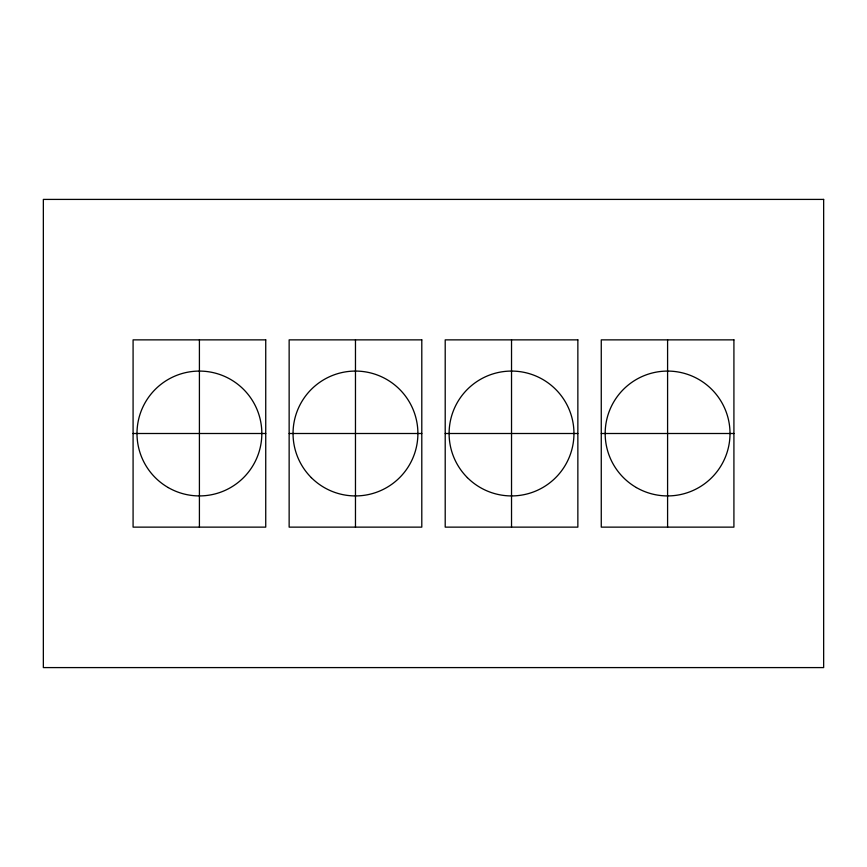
<?xml version="1.0" encoding="UTF-8"?>
<svg xmlns="http://www.w3.org/2000/svg" width="867" height="867" viewBox="0 0 867 867"><rect width="100%" height="100%" fill="white"/><g stroke="black" fill="none" stroke-linecap="round" stroke-linejoin="round"><path stroke-width="1.3" d="M133.084 433.5L265.736 433.5M289.144 433.5L421.796 433.5M445.204 433.5L577.856 433.5M601.264 433.5L733.916 433.5M667.59 339.864L667.59 527.136M511.53 339.864L511.53 527.136M355.47 339.864L355.47 527.136M199.41 339.864L199.41 527.136M823.65 199.41L43.35 199.41L43.35 667.59L823.65 667.59L823.65 199.41M265.736 339.864L133.084 339.864L133.084 527.136L265.736 527.136L265.736 339.864M421.796 339.864L289.144 339.864L289.144 527.136L421.796 527.136L421.796 339.864M577.856 339.864L445.204 339.864L445.204 527.136L577.856 527.136L577.856 339.864M733.916 339.864L601.264 339.864L601.264 527.136L733.916 527.136L733.916 339.864M168.198 487.557A62.424 62.424 0 0 0 261.834 433.5A62.424 62.424 0 0 0 168.198 379.443A62.424 62.424 0 0 0 168.198 487.557M311.329 477.641A62.424 62.424 0 0 0 415.77 449.659A62.424 62.424 0 0 0 339.311 373.2A62.424 62.424 0 0 0 311.329 477.641M467.389 477.641A62.424 62.424 0 0 0 571.83 449.659A62.424 62.424 0 0 0 495.371 373.2A62.424 62.424 0 0 0 467.389 477.641M636.378 487.557A62.424 62.424 0 0 0 730.014 433.5A62.424 62.424 0 0 0 636.378 379.443A62.424 62.424 0 0 0 636.378 487.557"/></g></svg>
